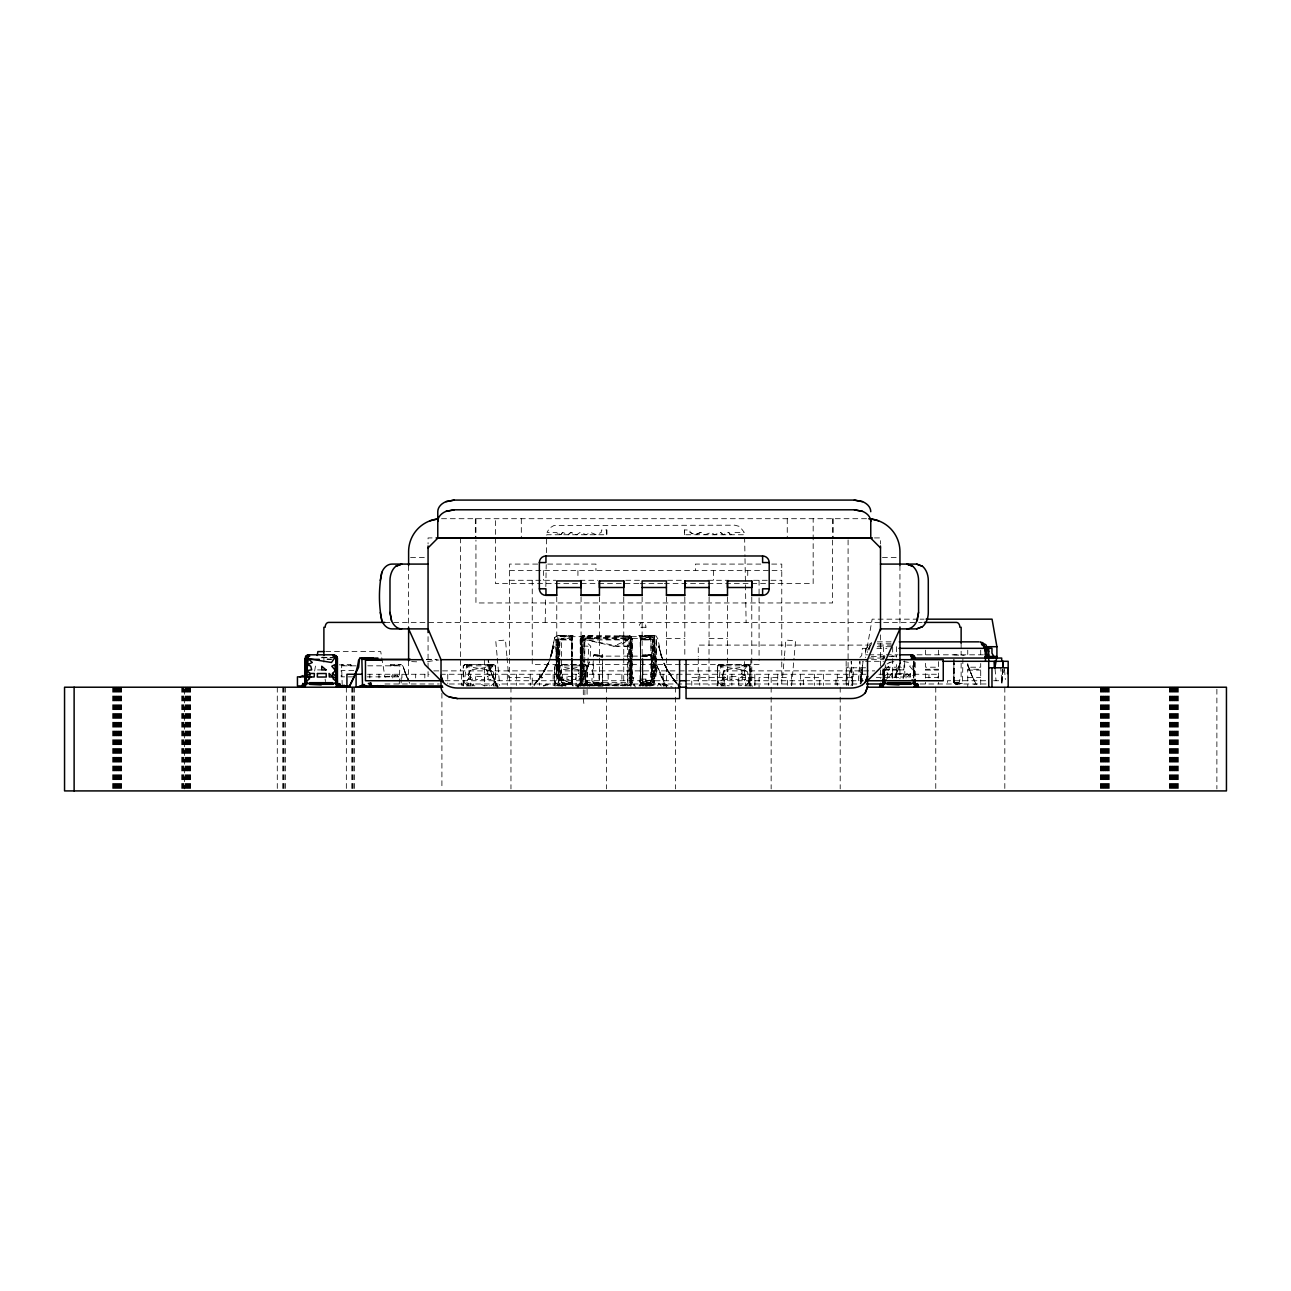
<?xml version="1.0" encoding="UTF-8"?>
<svg xmlns="http://www.w3.org/2000/svg" width="1291" height="1291" viewBox="0 0 1291 1291"><rect width="100%" height="100%" fill="white"/><g stroke="black" fill="none" stroke-linecap="round" stroke-linejoin="round"><path stroke-width="0.75" stroke-dasharray="5 3.75" d="M533.99 685.908L536.281 682.326A74.378 74.249 25.3 0 0 550.014 659.088L554.823 637.318L558.196 635.382L572.139 635.446L571.865 682.681L564.361 684.262L571.897 683.923L571.929 658.023L572.333 685.924M572.139 635.446L571.929 656.038L571.865 639.916L573.204 635.382M546.416 552.677L546.739 534.748L606.786 534.748L606.77 529.955L601.364 530.052L601.267 532.408L596.361 534.748L590.439 532.408L586.243 534.748L580.159 532.408L576.754 534.748L570.8 532.408L568.185 534.748L562.65 532.408L560.778 534.748L556.001 532.408L547.061 532.408L549.579 528.035L553.936 525.534L734.869 525.195L739.727 526.502L744.261 532.408L735.321 532.408L730.545 534.748L728.673 532.408L723.138 534.748L720.539 532.408L714.568 534.748L711.163 532.408L705.096 534.748L700.884 532.408L694.978 534.748L690.056 532.408L689.975 530.052L684.553 529.955L684.553 534.748L744.584 534.748L744.972 556.663M640.433 657.926L639.981 685.924M640.433 655.925L640.062 635.382M642.74 659.346L642.482 685.924M953.871 659.346L953.855 683.923L957.309 684.182M643.919 685.924L640.223 685.376L640.497 662.573M640.497 660.605L640.546 637.092L640.465 686.086M573.398 685.924L571.945 684.504L564.361 684.262L571.655 683.326L571.848 636.511L557.873 635.898L556.082 675.096L555.921 639.255L571.865 639.916L561.44 638.287L561.44 684.311L571.897 683.923L571.945 638.093L557.873 635.898L573.688 635.382M640.594 660.589L640.546 637.092L640.449 682.681L640.142 685.682L638.916 685.924M640.643 639.255L656.377 639.255L656.215 675.096L654.44 635.898L638.625 635.382M471.393 685.924L463.356 685.924L463.356 665.833L464.615 664.623L494.211 664.607L495.55 665.833L495.647 685.924L489.128 685.795M592.908 635.382L583.161 637.109L581.789 638.658L581.531 682.681L582.096 684.504L584.775 685.924L581.967 684.311L580.24 678.243M602.752 685.924L602.477 661.347M619.406 635.382L628.782 636.915L630.363 638.287L630.541 683.923L627.555 685.924L630.363 684.311L632.09 678.243M642.87 658.7L642.628 685.376L647.017 686.247M913.528 677.339L913.608 661.347M962.908 658.7L962.521 683.326L954.001 684.085L954.001 658.7M584.775 685.924L581.789 683.923L581.951 658.023M581.967 656.038L581.386 636.511L583.387 635.446L630.363 636.027L632.09 639.255L631.977 684.262L628.782 685.682L620.842 685.844M627.555 685.924L629.346 685.376L630.783 682.681L630.783 639.916L631.654 639.255L631.928 676.419L632.09 639.255L630.944 636.511L628.201 635.382L630.783 639.916L630.363 682.681L630.363 639.916L629.169 682.681L629.169 639.916L627.555 682.681L584.775 682.681L584.775 639.916L627.555 639.916L627.555 682.681M884.157 680.793L884.27 669.448M913.77 678.259L913.931 661.25L913.947 676.855M580.579 662.541L580.353 684.262L581.789 683.923L581.531 639.916L584.129 635.382L584.775 636.673L580.24 639.255L580.353 684.262L581.531 682.681L581.967 639.916L581.967 682.681L583.161 639.916L583.161 682.681L584.775 639.916M580.611 660.589L580.902 637.092L584.775 636.673L583.387 635.446L580.756 637.318L580.24 639.255L581.531 682.681L583.532 685.682L595.441 685.924M630.621 658.507L630.234 684.504L632.009 684.085L630.783 682.681L631.46 658.588M630.654 656.506L630.944 636.511L628.943 635.446L627.555 636.673L630.363 638.287L627.555 636.673L628.201 635.382L628.846 639.255L613.87 646.242L583.484 639.255L584.129 635.382L582.176 635.898M651.777 658.7L651.39 683.326L642.87 684.085L648.469 685.537L644.661 685.908M656.377 639.255L655.78 676.419L654.763 639.255L640.449 639.916L640.352 638.093L654.682 637.318L638.916 636.673M545.205 622.407L545.657 596.507M545.835 586.55L546.206 564.635M571.945 638.093L557.551 639.255L556.534 676.419L555.921 639.255M558.632 682.681L559.81 639.916L559.81 682.681L558.632 639.916L558.632 682.681L558.196 639.916L559.81 637.109M631.509 656.586L632.009 638.512L630.944 636.511M642.757 661.347L642.724 683.923L647.888 682.681L647.888 684.311L640.626 684.085L640.401 638.658L650.874 639.916L652.488 682.681L653.682 639.916L654.117 682.681L654.117 639.916L652.488 637.109M581.789 683.923L580.24 683.326L581.531 639.916L583.161 637.109L581.967 638.287M581.015 662.364L580.305 684.085L581.386 686.086L581.16 662.573M581.079 660.395L581.789 638.658L580.902 637.092L581.128 660.605M654.763 639.255L654.763 678.243L640.401 683.923L650.874 682.681L652.488 639.916L653.682 682.681L653.682 639.916M631.234 658.507L630.234 684.504L630.783 682.681L631.977 684.262L630.541 683.923L632.09 683.326L630.783 639.916L629.169 637.109M631.315 656.506L632.009 638.512L630.234 638.093L631.573 637.318L630.137 635.898M580.24 683.326L582.096 638.093L580.305 638.512L581.531 639.916L581.531 682.681L580.305 684.085L582.499 684.295L580.208 686.247M590.213 656.393L590.745 646.242L583.484 639.255L618.437 646.242L629.233 646A74.378 1.936 86.8 0 0 629.943 657.49M883.173 677.339L883.609 669.351L896.454 669.254L896.454 678.082M1001.913 683.229L1002.704 669.271M892.194 673.482L888.902 676.952L884.141 676.29L887.901 673.466L892.194 673.482L892 676.984L887.579 676.968L887.901 673.466L884.787 670.562L885.432 664.687L888.595 666.204L889.499 669.851L884.787 670.562L884.141 676.29L887.417 678.695M587.825 662.977L588.793 646.242L583.08 646A74.378 1.936 -86.8 0 1 582.37 657.49M593.311 660.702L591.875 680.744L593.844 683.326L602.51 683.923L602.477 659.346M903.151 678.743L904.442 660.702M852.625 685.602L853.593 667.786M1002.558 669.077L1001.703 683.988M492.42 664.542L492.42 666.479L469.23 670.126L468.004 679.486L472.425 679.502L472.667 676.549L464.05 682.229L462.581 685.553M583.774 664.542L583.774 666.479L560.584 670.126L559.374 679.486L563.796 679.502L564.022 676.549L555.42 682.229L553.952 685.553M746.747 664.542L746.747 666.479L723.557 670.126L722.347 679.486L726.768 679.502L726.994 676.549L718.393 682.229L716.925 685.553M848.51 685.279L849.946 667.786L852.625 680.744L851.043 685.602M858.289 680.744L859.903 661.299L860.645 680.744L862.227 685.602M603.123 685.924L602.477 682.681L593.844 683.326L593.505 662.493M860.968 683.326L862.307 667.786L862.356 681.39M642.111 656.118L651.132 654.811L642.111 656.118L642.531 654.811L651.132 654.811L651.697 656.764L642.482 656.118L642.579 654.892L651.132 654.811L654.505 656.764M782.572 677.501L784.299 657.781M784.476 655.812L785.864 640.046L795.546 640.885L794.191 656.328M791.657 685.295L794.013 658.265M861 683.229L862.985 661.299L860.645 680.744L862.307 667.786M865.599 651.584L867.229 646.178L871.586 642.595M350.636 665.833L350.781 664.542L341.582 664.607L342.228 685.924M554.823 637.318L549.772 659.733L554.307 646.549L553.484 646A74.378 74.249 25.3 0 1 550.579 657.49M557.551 639.255L557.551 678.243L571.865 682.681L571.945 684.504L571.768 658.588M661.347 656.086L658.007 639.255L656.054 635.898L640.175 635.446L639.981 636.673L654.682 637.318M463.517 685.553L464.05 682.229A97.971 5.39 -82.4 0 0 466.487 666.479L466.487 664.542M554.888 685.553L555.42 682.229A97.971 5.39 -82.4 0 0 557.857 666.479L557.857 664.542M717.861 685.553L718.393 682.229A97.971 5.39 -82.4 0 0 720.83 666.479L720.83 664.542M593.537 656.764L593.779 655.344L602.542 657.539L602.639 654.892L594.102 654.811L590.729 656.764M314.633 671.013L315.924 663.235M587.018 685.924L587.018 665.833L585.581 664.607L578.868 665.833L585.081 664.542L586.905 665.833L587.018 685.924L580.498 685.795M749.877 685.924L743.471 685.795M602.477 686.086L598.217 686.247M1004.382 667.786L1001.703 680.744L1002.752 683.988M551.903 653.101L553.436 646.242L550.805 656.441M583.387 635.446L582.967 637.221L580.756 637.318M577.771 684.133L576.996 687.215L578.271 684.666M602.607 656.667L602.639 654.892M540.493 677L538.25 679.954L542.155 674.628L539.912 679.244L542.769 677.468L540.493 677L531.602 687.215M589.39 661.702L583.887 676.968M900.521 661.702L896.567 673.466M589.229 662.477L584.178 676.29L578.32 687.215M900.36 662.477L894.195 678.695M582.096 638.093L581.531 639.916L580.24 639.255L581.789 638.658M390.189 665.833L401.211 664.542L390.753 664.623L390.35 665.833L401.211 664.542L403.147 666.479A97.971 96.97 -22.6 0 0 406.875 677.113L403.147 666.479M868.956 650.067L869.924 647.259L867.681 650.067L868.181 651.584M586.824 669.884L588.083 666.237M586.566 670.562L588.115 666.204M897.697 670.562L899.246 666.204L897.955 669.884M869.327 647.856L871.715 643.499M468.585 675.064L470.424 670.126L466.487 666.479L489.805 670.126L493.227 671.853L495.389 685.553M559.939 675.064L561.779 670.126L557.857 666.479L581.16 670.126L584.581 671.853L586.743 685.553M722.912 675.064L724.751 670.126L720.83 666.479L744.149 670.126L747.554 671.853L749.716 685.553M578.11 685.908L580.627 682.326A74.378 1.936 -86.8 0 0 582.273 659.088M867.681 650.067L869.811 646.081M578.465 687.215L580.627 682.326M894.986 677.017L896.535 673.515M545.415 669.125L543.882 671.869L548.465 662.977L538.218 679.97L540.3 677.291M548.449 662.977L546.997 666.172L547.4 665.349M657.619 685.973L658.781 683.472L662.961 686.279M577.271 687.215L579.207 683.294M584.178 676.29L579.094 685.876M399.258 683.923L399.92 664.542M468.004 679.486L469.666 676.532L472.425 679.502M559.374 679.486L561.02 676.532L563.796 679.502M722.347 679.486L723.993 676.532L726.768 679.502M603.123 656.118L593.779 655.344L602.477 655.957M496.309 685.553L494.84 682.229L491.032 679.486L487.498 679.486L490.451 675.064L486.949 673.563L492.42 666.479M587.679 685.553L586.211 682.229L582.402 679.486L578.868 679.486L581.821 675.064L578.303 673.563L583.774 666.479M750.652 685.553L749.183 682.229L745.375 679.486L741.841 679.486L744.794 675.064L741.276 673.563L746.747 666.479M577.868 685.618L578.691 684.488M562.65 532.408L560.778 534.748L556.001 532.408M467.374 685.295L468.94 683.359L464.05 682.229L467.374 685.295L474.91 685.811M558.745 685.295L560.294 683.359L555.42 682.229L558.745 685.295L566.281 685.811M721.717 685.295L723.267 683.359L718.393 682.229L721.717 685.295L729.254 685.811M472.296 685.941L473.942 683.972L469.521 686.102M538.299 679.905L533.473 685.924M884.787 670.562L888.595 666.204M630.783 639.916L632.009 638.512M394.271 676.855L395.433 675.564L401.146 676.855L401.146 684.117M907.105 676.968L913.302 670.562L912.656 664.687L909.622 666.204L913.302 670.562L913.963 676.29L910.316 673.466L910.655 676.968L907.105 676.968L906.879 673.466L910.655 676.968M629.169 685.489L630.363 684.311M650.696 684.311L647.888 685.924M653.682 684.311L650.874 685.924M859.919 657.409L861.694 655.634L862.356 648.34L868.827 648.34M883.367 656.764L884.69 657.539L882.85 658.7L884.383 658.12L883.367 656.764L884.787 655.344M494.84 682.229L491.677 685.295L484.093 685.811M555.969 664.623L554.727 665.833L554.614 685.924L554.614 665.833L556.55 664.542L562.763 665.833L556.55 664.542L554.727 665.833L556.55 664.542M586.211 682.229L583.048 685.295L575.463 685.811M718.942 664.623L717.699 665.833L717.586 685.924L717.586 665.833L719.523 664.542L725.736 665.833L719.523 664.542L717.699 665.833L719.523 664.542M749.183 682.229L746.02 685.295L738.436 685.811M463.243 685.924L463.243 665.833L465.196 664.542L471.393 665.833L464.615 664.623M583.71 685.973L586.453 683.472L587.615 685.973M568.185 534.748L570.8 532.408L576.754 534.748M663.332 686.199L665.623 684.133L672.369 687.215M899.569 666.237L895.357 669.9L903.829 669.884L899.569 666.237L899.585 669.932M561.085 685.553L562.521 684.343L563.07 685.763L564.215 684.763L567.362 685.989M463.356 665.833L465.196 664.542L463.243 665.833L495.647 665.833L495.647 685.924M642.805 656.538L651.132 654.811L642.482 656.118M583.903 685.392L586.921 683.568M630.363 636.027L628.782 636.915L616.872 636.673M642.111 685.924L642.692 684.488L647.888 684.311L640.449 682.681L654.763 678.243M886.998 663.961L890.128 662.477M543.382 685.682L546.835 684.149L549.03 686.199M700.884 532.408L694.978 534.748L690.056 532.408M645.5 685.86L649.195 684.488L650.664 685.618M543.543 686.07L548.949 684.343M597.346 684.311L602.51 683.923L597.346 682.681L597.346 684.311L602.542 684.488L595.216 684.875L602.477 682.681M649.405 685.811L652.584 684.956M646.952 685.828L650.406 684.892L654.327 685.666M555.34 685.941L560.552 684.666L565.523 685.941M959.019 684.311L959.019 682.681L953.855 683.923L953.904 663.348M882.915 657.958L884.69 657.539M471.393 665.833L464.695 664.607L494.211 664.607L487.498 665.833L493.711 664.542L495.647 665.833M741.841 665.833L748.054 664.542L749.99 665.833L749.99 685.924L749.877 665.833L748.635 664.623L741.841 665.833L748.054 664.542L749.877 665.833L749.99 683.73M325.735 651.584L380.716 651.584L384.944 676.855L391.48 675.564L391.754 676.855M487.498 665.833L494.211 664.607M578.868 665.833L585.081 664.542L586.905 665.833L554.614 665.833M649.47 685.973L653.294 685.343M888.934 662.477L894.695 661.541M640.643 683.326L650.874 684.311L650.874 638.287L640.449 639.916L650.874 639.916M561.44 684.311L571.865 682.681L561.44 682.681L571.897 683.923M664.913 683.956L662.735 684.295L665.026 686.247M973.866 684.295L976.044 683.956M427.563 661.573L439.101 659.943M384.944 676.855L395.433 675.564M648.163 685.682L650.922 685.36M595.216 684.875L602.364 684.085M585.581 664.607L556.05 664.607L562.763 665.833M748.554 664.607L719.022 664.607L725.736 665.833M654.117 635.382L639.981 636.673L639.11 635.382M640.142 636.915L654.44 635.898L640.368 636.027M640.401 638.658L650.874 638.287M564.361 684.262L571.671 684.085M953.71 654.892L964.216 655.344M613.87 646.242L618.437 646.242L628.846 639.868L628.765 637.318M586.808 682.423L588.97 682.423M441.538 518.708L867.003 518.708M432.082 537.927L428.063 537.927L428.063 543.963M874.459 537.927L880.494 537.927L880.494 543.963M410.57 557.599L426.111 557.599M882.431 557.599L897.987 557.599M537.685 564.086L509.558 564.086L509.558 683.988M547.723 564.086L595.942 564.086L595.942 570.557M760.867 564.086L695.397 564.086L695.397 570.557M771.728 564.086L781.765 564.086L781.765 660.008M509.558 570.557L781.765 570.557M509.558 580.288L555.824 580.288M579.933 580.288L597.862 580.288M625.748 580.288L639.69 580.288M667.576 580.288L683.504 580.288M707.726 580.288L728.753 580.288M753.492 580.288L781.765 580.288M638.771 583.532L495.389 583.532L495.389 518.708M640.191 583.532L663.509 583.532M664.332 583.532L813.169 583.532L813.169 518.708M918.111 619.164L872.151 619.164L867.294 646.71L867.294 652.552M920.112 619.164L924.114 619.164M384.944 622.407L922.226 622.407M561.44 636.673L650.874 636.673M627.555 637.109L584.775 637.109L627.555 638.287L584.775 638.287L627.555 639.916M581.063 638.48L599.444 638.48M623.747 638.48L642.127 638.48M666.43 638.48L684.811 638.48M709.114 638.48L727.495 638.48M561.44 639.916L571.865 639.916M877.315 641.853L891.274 641.853M877.315 643.806L891.274 643.806M870.634 645.097L698.253 645.097L698.253 656.764M878.655 645.097L892.678 645.097M877.267 646.71L893.211 646.71M876.879 648.34L886.933 648.34M865.599 654.811L867.536 654.811M868.827 654.811L898.1 654.811M917.11 654.811L985.485 654.811M597.346 656.118L647.888 656.118M891.274 656.118L897.1 656.118M871.28 656.441L897.197 656.441M321.233 657.732L332.9 657.732L321.233 657.135M868.827 658.055L884.916 658.055M327.059 659.346L330.948 659.346M426.417 659.346L436.406 659.346M426.288 659.685L437.342 659.685M871.506 659.685L883.464 659.685M865.599 661.299L883.464 661.299M759.076 664.542L532.247 664.542L532.247 580.288M342.228 665.833L355.993 665.833M367.79 665.833L399.258 665.833M717.586 665.833L749.99 665.833M885.352 667.205L896.454 667.205L896.454 661.621M865.599 667.786L846.154 667.786L848.122 685.279M489.805 670.126L486.626 670.126L490.451 675.064L487.24 676.549L491.032 679.486M581.16 670.126L577.981 670.126L581.821 675.064L578.594 676.549L582.402 679.486M744.149 670.126L740.953 670.126L744.794 675.064L741.567 676.549L745.375 679.486M883.496 670.094L896.454 670.094M925.615 670.094L938.589 670.094M967.75 670.094L980.708 670.094M353.799 670.368L341.195 670.368L341.195 676.855L355.606 676.855M433.776 670.884L677.452 670.884M679.292 670.884L684.811 670.884M688.555 670.884L874.765 670.884M367.548 674.257L429.032 674.257M440.409 674.257L631.057 674.257L631.057 685.376M642.127 674.257L869.359 674.257M878.913 674.257L938.105 674.257L938.105 677.969M367.128 676.855L401.146 676.855M876.282 677.501L899.165 677.501M925.615 677.533L938.589 677.533M967.75 677.533L980.708 677.533M445.04 680.744L677.565 680.744M684.811 680.744L863.501 680.744M985.63 680.744L947.416 680.744L947.416 683.988M993.65 680.744L1001.703 680.744L1000.735 667.786M650.874 682.681L640.449 682.681L650.874 684.311M953.855 663.784L953.871 682.681L959.019 682.681M593.844 683.326L602.364 683.326M384.944 683.988L439.263 683.988M449.333 683.988L860.613 683.988M920.112 683.988L986.066 683.988M627.555 684.311L584.775 684.311L627.555 685.489L584.775 685.489L619.777 685.844M317.538 669.9L321.766 669.932M411.668 661.605L419.704 661.944M623.86 646.242L628.846 646.549L629.637 652.617M327.059 658.943L332.9 659.346M647.888 684.311L642.724 683.923L650.019 684.875L642.87 683.326L651.39 683.326L642.74 682.681L642.724 661.896M953.871 682.681L962.521 683.326L954.001 683.326L957.583 684.101M725.736 685.924L717.699 685.924M562.763 685.924L554.727 685.924M339.307 664.8L351.136 665.833L350.781 664.542M558.196 635.382L572.333 636.673M642.708 655.473L651.697 656.764M594.102 654.811L602.752 656.118M903.474 661.541L909.284 662.477M559.1 685.36L562.908 685.973M631.283 677L633.784 677.468L633.445 679.244L631.283 677L631.686 682.326L633.461 683.31L634.317 685.924L633.623 684.763M597.346 685.924L594.538 684.311M561.44 685.924L558.632 684.311M593.021 685.053L596.022 685.86M631.105 685.924L629.346 685.376L630.944 686.086M663.364 684.343L668.77 686.07M481.43 684.569L484.706 685.634M557.551 678.243L571.655 683.326M585.081 664.542L587.018 665.833M748.054 664.542L749.877 665.833M658.297 683.568L661.363 686.005M720.539 532.408L723.138 534.748L728.673 532.408L730.545 534.748M397.192 675.564L398.629 676.855M672.03 677.307L674.063 679.954L665.301 666.172L660.266 652.617M581.967 684.311L583.161 685.489M749.99 685.279L751.039 686.328M587.018 685.279L588.067 686.328M495.647 685.279L496.696 686.328M751.427 685.085L752.492 686.344M588.454 685.085L589.519 686.344M497.083 685.085L498.148 686.344M671.804 677L670.158 674.612L676.274 683.31M672.111 677.388L673.999 679.905M634.462 685.553L633.639 684.343L634.462 685.763M972.559 677.081L967.782 664.687L970.993 673.563M976.028 683.843L972.188 676.29L976.496 684.537M661.428 677.081L656.651 664.687L666.914 687.215M670.255 674.709L668.092 671.336M406.649 676.581L407.924 679.534L404.261 670.126L406.036 675.064M661.347 676.952L666.14 685.876M666.866 669.109L668.512 671.949L663.929 663.041L665.365 666.221M497.971 687.215L491.387 673.353L488.24 660.008L488.24 667.35L496.906 685.618M883.512 656.538L884.383 658.12M497.1 685.618L494.485 680.841A70.763 70.311 -19.7 0 1 488.498 661.799M663.8 681.858L665.64 685.44M664.897 683.843L666.559 687.215M409.182 682.229L409.747 683.359M664.913 665.349L665.301 666.156M970.929 673.466L972.526 677.049M404.858 671.853L406.875 677.113M969.557 669.932L968.266 666.237L969.541 669.9M661.734 657.49A74.378 74.249 -25.3 0 1 658.83 646L661.508 656.441M658.83 646L662.573 659.766M490.177 669.432L491.677 674.128L489.079 664.897M634.543 684.149L635.333 687.215M658.878 646.242L660.379 653.068M506.847 655.812L505.475 640.046L495.776 640.885L497.132 656.328M507.024 657.781L508.751 677.501L532.247 677.501L532.247 687.215M497.309 658.265L499.665 685.295M1004.543 669.722L1005.334 679.453M995.071 669.077L996.039 680.744M390.753 664.623L390.85 665.833M852.625 680.744L851.189 661.299L852.512 685.231M914.06 661.347L914.932 677.339M883.496 670.691L883.932 678.695M640.175 635.446L640.223 637.221M883.028 668.722L883.254 680.744M745.004 558.648L746.117 622.407M904.636 662.493L904.878 677.646M884.238 668.803L884.335 678.259M571.752 656.586L571.848 636.511M640.594 662.541L640.626 684.085M913.625 661.25L913.641 678.259M1216.88 689.216L1216.88 788.93M1178.328 687.215L1178.328 788.93M1177.634 687.215L1177.634 788.93M1176.956 687.215L1176.956 788.93M1176.262 687.215L1176.262 788.93M1175.585 687.215L1175.585 788.93M1174.907 687.215L1174.907 788.93M1174.213 687.215L1174.213 788.93M1173.535 687.215L1173.535 788.93M1172.857 687.215L1172.857 788.93M1172.163 687.215L1172.163 788.93M1171.486 687.215L1171.486 788.93M1170.808 687.215L1170.808 788.93M1170.114 687.215L1170.114 788.93M1169.436 687.215L1169.436 788.93M1109.276 687.215L1109.276 788.93M1108.598 687.215L1108.598 788.93M1107.904 687.215L1107.904 788.93M1107.226 687.215L1107.226 788.93M1106.548 687.215L1106.548 788.93M1105.854 687.215L1105.854 788.93M1105.177 687.215L1105.177 788.93M1104.499 687.215L1104.499 788.93M1103.805 687.215L1103.805 788.93M1103.127 687.215L1103.127 788.93M1102.449 687.215L1102.449 788.93M1101.756 687.215L1101.756 788.93M1101.078 687.215L1101.078 788.93M1100.384 687.215L1100.384 788.93M1004.818 687.215L1004.818 788.93M980.708 650.196L980.708 654.489M980.708 663.493L980.708 667.205L967.75 667.205L967.75 663.493M980.708 684.65L980.708 669.254L967.75 669.254L967.75 687.215M967.75 650.196L967.75 654.489M961.133 643.225L961.133 649.212M961.133 651.197L961.133 655.199M961.133 663.171L961.133 679.114L959.875 679.114A4.857 3.437 -90 0 1 956.437 683.988M938.589 650.196L938.589 654.489M938.589 661.621L938.589 667.205L925.615 667.205L925.615 661.621M938.589 678.082L938.589 669.254L925.615 669.254L925.615 678.082M938.589 682.326L938.589 683.972M935.765 687.215L935.765 788.93M928.939 674.257L928.939 677.969M925.615 650.196L925.615 654.489M925.615 682.326L925.615 683.972M915.254 662.493L915.19 677.969M906.024 674.257L906.024 677.969M899.94 565.539L899.94 627.119M899.94 660.798L899.94 678.759M896.454 646.71L896.454 657.135M892.678 647.033L892.678 656.764M892.678 658.7L892.678 678.146M892.275 674.257L892.275 677.969M884.141 669.077L884.141 676.855M883.496 646.71L883.496 659.039M883.496 669.254L883.496 678.082M883.109 674.257L883.109 677.969M882.85 670.077L882.85 681.438M880.494 634.882L880.494 678.759M865.599 648.34L865.599 657.587M860.193 674.257L860.193 683.52M852.173 685.279L852.173 677.501L835.971 677.501L835.971 685.279M848.09 539.928L848.09 670.884M846.46 674.257L846.46 685.376M846.154 661.299L846.154 685.279M840.199 687.215L840.199 695.204M840.199 697.188L840.199 788.93M837.294 674.257L837.294 685.376M833.211 518.708L833.211 538.153M832.614 518.708L832.614 538.767M832.614 540.106L832.614 602.962L475.943 602.962L475.943 540.106M823.545 674.257L823.545 685.376M819.769 685.279L819.769 677.501L803.567 677.501L803.567 685.279M814.379 674.257L814.379 685.376M800.63 674.257L800.63 685.376M791.464 674.257L791.464 685.376M787.252 518.708L787.252 538.153M787.365 685.279L787.365 677.501L759.076 677.501L759.076 687.215M781.765 661.993L781.765 683.988M777.715 674.257L777.715 685.376M771.163 677.501L771.163 685.279M771.147 687.215L771.147 695.204M771.147 697.188L771.147 788.93M768.548 674.257L768.548 685.376M759.076 580.288L759.076 660.524M754.961 685.279L754.961 677.501L738.759 677.501L738.759 685.279M754.799 674.257L754.799 685.376M751.782 596.813L751.782 680.744M750.862 659.685L750.862 680.744M747.747 570.557L747.747 578.336M745.633 674.257L745.633 685.376M744.391 661.589L744.391 680.744M731.884 674.257L731.884 685.376M727.495 596.813L727.495 680.744M724.17 685.279L724.17 677.501L691.766 677.501L691.766 685.279M722.718 674.257L722.718 685.376M713.39 570.557L713.39 580.288M709.114 596.813L708.969 685.376M699.803 674.257L699.803 685.376M698.253 658.7L698.253 683.988M684.811 596.813L684.811 657.555M684.553 529.955L684.553 534.748M676.887 674.257L676.887 683.52M675.58 687.215L675.58 695.204M675.58 697.188L675.58 788.93M666.43 596.813L666.43 680.744M663.138 674.257L663.138 685.376M653.972 674.257L653.972 685.376M652.488 639.916L652.488 682.681M642.127 596.813L642.127 680.744M623.747 596.813L623.747 680.744M621.891 674.257L621.891 685.376M608.142 674.257L608.142 685.376M606.786 529.955L606.786 534.748M606.528 687.215L606.528 695.204M606.528 697.188L606.528 788.93M599.444 596.813L599.444 680.744M598.976 674.257L598.976 685.376M585.226 674.257L585.226 685.376M581.063 596.813L581.063 680.744M577.932 570.557L577.932 578.336M576.06 674.257L576.06 685.376M562.311 674.257L562.311 685.376M558.196 639.916L558.196 682.681M556.76 596.813L556.76 680.744M553.145 674.257L553.145 685.376M543.592 570.557L543.592 580.288M539.396 674.257L539.396 685.376M530.23 674.257L530.23 685.376M521.306 518.708L521.306 538.153M516.481 674.257L516.481 685.376M510.962 687.215L510.962 695.204M510.962 697.188L510.962 788.93M507.331 674.257L507.331 685.376M493.582 674.257L493.582 685.376M484.351 659.346L484.351 685.924M475.943 518.708L475.943 538.767M475.346 518.708L475.346 538.153M470.666 674.257L470.666 685.376M461.5 674.257L461.5 685.376M460.467 537.927L460.467 670.884M447.751 674.257L447.751 683.52M441.909 693.202L441.909 788.93M428.063 636.641L428.063 678.759M424.836 674.257L424.836 677.969M415.67 674.257L415.67 677.969M408.618 565.539L408.618 627.119M408.618 660.798L408.618 680.744M401.921 674.257L401.921 677.969M392.754 674.257L392.754 677.969M379.005 674.257L379.005 677.969M369.839 674.257L369.839 677.969M354.541 687.215L354.541 788.93M353.169 687.215L353.169 788.93M352.491 687.215L352.491 788.93M351.814 687.215L351.814 788.93M346.343 687.215L346.343 788.93M323.896 657.184L323.896 665.155M285.505 687.215L285.505 788.93M284.133 687.215L284.133 788.93M283.455 687.215L283.455 788.93M282.761 687.215L282.761 788.93M277.291 687.215L277.291 788.93M190.616 687.215L190.616 788.93M189.922 687.215L189.922 788.93M189.244 687.215L189.244 788.93M188.551 687.215L188.551 788.93M187.873 687.215L187.873 788.93M187.195 687.215L187.195 788.93M186.501 687.215L186.501 788.93M185.823 687.215L185.823 788.93M185.146 687.215L185.146 788.93M184.452 689.216L184.452 788.93M183.774 687.215L183.774 788.93M183.096 687.215L183.096 788.93M182.402 687.215L182.402 788.93M181.724 687.215L181.724 788.93M121.564 687.215L121.564 788.93M120.886 687.215L120.886 788.93M120.192 687.215L120.192 788.93M119.514 687.215L119.514 788.93M118.837 687.215L118.837 788.93M118.143 687.215L118.143 788.93M117.465 687.215L117.465 788.93M116.787 687.215L116.787 788.93M116.093 687.215L116.093 788.93M115.415 687.215L115.415 788.93M114.738 687.215L114.738 788.93M114.044 687.215L114.044 788.93M113.366 687.215L113.366 788.93M112.672 687.215L112.672 788.93M325.622 681.551A4.857 3.437 -90 0 1 325.154 679.114M631.686 682.326A74.378 1.936 86.8 0 1 630.056 659.088M587.098 694.3A73.716 6.019 -84.3 0 1 587.566 672.772M583.855 703.45A73.877 6.374 -83.7 0 1 583.387 685.085M584.904 694.848A73.813 5.519 -84.2 0 1 585.533 673.321M676.016 682.326A74.378 74.249 -25.3 0 1 662.299 659.088M676.242 682.31A73.716 73.103 39.3 0 1 663.977 662.912A73.813 73.232 36.4 0 0 676.242 682.326M895.244 673.531L895.131 677.049L904.12 677.017L903.974 673.515L895.244 673.531M475.701 676.597L475.572 679.55L484.512 679.534L484.351 676.581L475.701 676.597M567.056 676.597L566.927 679.55L575.883 679.534L575.705 676.581L567.056 676.597M730.028 676.597L729.899 679.55L738.855 679.534L738.678 676.581L730.028 676.597M645.952 627.265L639.077 627.265A4.857 3.437 -90 0 1 642.515 622.407A4.857 3.437 -90 0 1 645.952 627.265M645.952 679.114L639.077 679.114A4.857 3.437 -90 0 0 642.515 683.988A4.857 3.437 -90 0 0 645.952 679.114M497.713 687.215L495.179 682.245L497.713 687.215M658.426 669.932L657.135 666.237L658.41 669.9M536.055 682.31A73.716 73.103 -39.3 0 0 548.32 662.912A73.877 73.151 -38.1 0 1 535.926 682.197"/><path stroke-width="1.5" d="M428.063 547.884L437.778 538.153L437.778 511.72A16.46 11.635 0 0 1 446.008 501.634L454.238 500.085L854.303 500.085L862.533 501.634A16.46 11.635 0 0 1 870.763 511.72M751.782 580.934L751.782 587.502L727.495 587.502L727.495 580.934L751.782 580.934L751.782 595.377L762.61 595.377A6.584 6.584 0 0 0 769.194 588.793L769.194 562.569A6.584 6.584 0 0 0 762.61 555.985L545.948 555.985A6.584 6.584 0 0 0 539.364 562.569L539.364 588.793A6.584 6.584 0 0 0 545.948 595.377L556.76 595.377L556.76 580.934L581.063 580.934L581.063 587.502L556.76 587.502M599.444 580.934L599.444 587.502L623.747 587.502L623.747 580.934L599.444 580.934L599.444 595.377L581.063 595.377L581.063 580.934M727.495 580.934L727.495 595.377L709.114 595.377L709.114 580.934L684.811 580.934L684.811 587.502L709.114 587.502M306.403 675.128L306.58 658.12L309.566 656.118L308.178 654.892L306.177 655.957L306.871 657.539L305.031 658.7L305.709 685.537M882.85 679.55L882.85 683.326L884.383 683.923L884.174 678.905M913.738 680.147L913.705 683.923L913.947 682.681L915.254 683.326L914.932 684.875L913.947 682.681L913.528 684.311M981.983 644.387L985.485 647.259L985.485 654.811L986.614 651.584L984.404 647.259L986.647 650.067L986.792 654.811L988.728 654.811M994.199 667.124L994.425 661.299L994.909 667.124M883.06 679.34L882.85 687.215L883.496 681.858L886.11 679.744M1002.817 667.286L1003.139 661.299L1002.704 667.124M679.582 659.685L679.582 698.56L457.482 698.56L449.252 697.011A16.46 11.635 0 0 1 441.022 686.925L441.022 659.685L428.063 628.895L391.899 628.895A16.46 11.635 -90 0 1 381.829 620.664C378.65 605.076 378.65 587.905 381.829 572.316A16.46 11.635 -90 0 1 391.899 564.086L428.063 564.086M912.753 566.281L906.928 564.086L912.753 566.281A16.46 11.635 -90 0 1 918.563 580.547L918.563 612.434L917.013 620.664A16.46 11.635 -90 0 1 906.928 628.895M1007.513 673.612L1008.174 667.786L988.728 667.786M345.246 685.876L339.565 687.215L339.872 684.295L337.516 683.956L339.436 687.215L348.586 687.022M883.254 680.744L882.85 683.326L884.141 682.681L884.577 684.311M317.231 655.473L317.876 651.584L323.767 651.584M994.828 668.238L996.91 656.441L996.91 646.71L992.053 619.164L926.099 619.164M880.494 564.086L916.642 564.086L922.468 566.281A16.46 11.635 -90 0 1 928.294 580.547L928.294 612.434A16.46 11.635 -90 0 1 922.468 626.684L916.642 628.895L880.494 628.895L867.536 659.685L867.536 686.925L865.325 692.751A16.46 11.635 0 0 1 851.059 698.56L686.054 698.56L686.054 659.685M380.264 580.547L381.829 572.316M917.013 620.664L918.563 612.434M335.708 684.311L336.144 682.681L337.354 684.085L335.579 684.488L337.112 684.875L337.435 683.326L337.435 658.7L336.919 656.764L333.546 654.811L308.92 654.811L306.322 659.346L305.031 683.326L306.58 683.923L306.532 680.147M336.144 682.681L337.112 684.875L336.144 682.681L337.435 683.326L336.144 659.346L333.546 654.811L334.191 658.7L331.464 662.477L308.275 658.7L308.178 654.892M372.938 659.346L373.26 658.152L377.956 658.055M306.758 657.732L306.5 676.371L305.031 687.215L305.015 683.956L302.594 684.295M303.32 686.167L303.095 685.36L301.787 687.215L302.965 683.472L301.787 687.215L304.047 685.682M881.14 686.167L880.914 685.36L879.607 687.215L880.785 683.472L879.607 687.215L881.866 685.682M302.562 686.683L303.078 684.956L301.787 687.215M880.381 686.683L880.898 684.956L879.607 687.215M339.146 686.167L340.679 687.215L339.485 683.568L340.598 687.215M865.325 682.213L867.536 676.387L865.325 682.213A16.46 11.635 0 0 1 851.059 688.022L686.054 688.022M865.325 692.751L867.536 686.925M899.94 628.895L883.738 664.542L867.536 680.744L943.253 680.744L943.253 659.685L885.465 659.685M910.72 656.118L911.365 654.811L913.302 655.344L915.254 658.7L913.947 659.346L912.527 656.667L910.72 656.118L912.108 654.892L915.174 657.958L913.947 659.346L911.365 654.811L899.988 654.811M348.877 687.215L358.608 667.35L359.592 658.313L373.26 658.152L359.592 658.313M349.135 687.215L352.362 680.841A70.763 70.311 19.7 0 0 358.608 660.008M305.096 684.085L306.322 682.681L306.758 684.311M334.288 654.892L337.354 657.958L336.144 659.346L335.886 683.923L337.435 683.326M884.141 682.681L879.929 687.215M302.126 687.215L305.015 683.956M306.58 683.923L306.322 682.681L305.031 683.326L305.031 658.7L306.58 658.12L305.547 656.764L306.968 655.344L308.92 654.811M332.836 676.968L329.06 673.466L329.302 676.968L332.836 676.968L332.513 673.466L335.482 670.562L334.837 664.687L331.803 666.204L335.482 670.562L337.435 687.215M299.964 676.855L303.159 675.564M379.506 686.215L387.784 687.215L375.423 685.989L367.402 687.215L364.159 685.376L357.22 687.215L364.11 684.456M338.145 685.44L336.79 681.858L333.401 683.843L321.83 683.923L309.195 683.843L305.677 681.858L309.614 678.695L306.322 676.29L308.275 658.7L312.309 662.477L307.629 664.687L310.776 666.204L311.68 669.851L306.968 670.562L310.082 673.466L314.391 673.482L314.181 676.984L309.759 676.968L310.082 673.466L306.322 676.29L311.083 676.952M395.804 566.281L401.63 564.086L395.804 566.281A16.46 11.635 -90 0 0 389.979 580.547L389.979 612.434L391.544 620.664A16.46 11.635 -90 0 0 401.63 628.895M334.143 656.361L335.708 655.473L336.919 656.764L335.579 657.539L337.354 657.958M911.946 656.361L913.528 655.473L914.722 656.764L913.399 657.539L915.174 657.958M337.435 658.7L336.144 659.346L334.708 656.667L332.9 656.118M380.49 685.602L379.215 686.199L387.784 687.215L385.38 686.602M916.642 628.895L922.468 626.684M309.566 656.118L305.693 656.538L306.58 658.12M342.228 685.924L344.358 685.279M437.778 521.451A16.46 11.635 0 0 1 446.008 511.365L454.238 509.8L854.303 509.8L862.533 511.365A16.46 11.635 0 0 1 870.763 521.451M339.565 687.215L344.778 685.763L348.667 686.618M430.032 520.789L437.778 518.934M446.008 501.634L454.238 500.085M446.008 511.365L454.238 509.8M336.725 686.957L340.679 687.215L339.388 685.053L339.904 686.683L336.112 686.247L338.403 685.682L339.904 686.683M914.544 686.957L918.498 687.215L917.304 683.568L918.401 687.215L917.175 685.473M436.1 537.927L872.442 537.927M437.778 538.153L870.763 538.153L880.494 547.884M539.364 562.569L545.948 562.569L545.948 555.985M769.194 562.569L762.61 562.569L762.61 555.985M642.127 587.502L666.43 587.502M539.364 588.793L545.948 588.793L545.948 595.151L556.76 595.151M769.194 588.793L762.61 588.793L762.61 595.151L751.782 595.151M581.063 595.151L599.444 595.151M623.747 595.151L642.127 595.151M666.43 595.151L684.811 595.151M709.114 595.151L727.495 595.151M384.944 622.407L328.592 622.407A4.857 3.437 -90 0 0 325.154 627.265L323.896 627.265L323.896 655.199M924.243 622.407L956.437 622.407A4.857 3.437 -90 0 1 959.875 627.265L961.133 627.265L961.133 643.225M899.246 641.853L979.014 641.853M984.952 646.71L996.91 646.71M899.004 648.34L991.972 648.34L991.972 653.198L994.409 657.409L985.485 657.409M984.952 656.441L996.91 656.441M911.075 658.055L1001.703 658.055L1001.703 661.299M309.566 659.346L319.28 659.346M410.441 659.346L362.497 659.346L361.851 658.12M408.618 628.895L424.82 664.542L441.022 680.744L365.466 680.744L365.466 659.685L422.609 659.685M441.022 659.685L867.536 659.685M943.059 661.299L1008.174 661.299L1008.174 687.215M361.819 674.257L346.924 674.257L346.924 687.215M311.405 676.855L297.446 676.855L297.446 685.924L303.514 685.924M679.582 680.744L685.634 680.744M309.566 682.681L332.9 682.681M887.385 682.681L910.72 682.681M866.632 683.988L884.658 683.988M332.9 684.311L309.566 684.311L321.233 684.892M910.72 684.311L887.385 684.311L899.052 684.892M339.323 685.924L348.134 685.924M442.393 685.924L362.497 685.924L361.851 658.055M442.781 687.215L64.55 687.215L64.55 790.915L1226.45 790.915L1226.45 687.215L866.761 687.215M678.485 687.215L686.554 687.215M679.582 688.022L457.482 688.022A16.46 11.635 0 0 1 443.233 682.213L441.022 676.387L443.233 682.213M365.466 659.685L381.539 660.346M913.931 686.247L917.723 686.683L917.191 685.053L918.498 687.215M382.814 686.618L387.784 687.215L377.424 685.666L367.402 687.215L365.208 685.376M854.303 500.085L862.533 501.634M854.303 509.8L862.533 511.365M449.252 697.011L457.482 698.56M988.728 651.584L985.888 644.709L980.272 642.047L983.597 644.709L985.485 651.584M878.525 520.789L870.763 518.934L870.763 538.153M982.725 642.595L981.499 642.595M916.642 564.086L922.468 566.281M883.496 681.858L887.014 683.843L899.649 683.923L911.22 683.843L914.609 681.858L915.965 685.44M305.547 656.764L306.871 657.539L305.096 657.958L306.322 659.346L305.031 658.7L305.886 674.693M981.499 644.387L983.597 646.081M916.223 685.682L917.723 686.683M332.513 673.466L336.144 676.29L332.997 678.695L336.79 681.858M912.075 679.76L914.609 681.858L915.254 687.215M913.947 682.681L915.174 684.085M678.082 684.763L680.131 687.215M911.365 654.811L912.011 658.7M883.528 685.537L882.915 684.085L880.397 684.295L880.849 687.215M985.485 647.259L986.792 654.811M389.979 612.434L391.544 620.664M380.264 612.434L381.829 620.664M915.029 679.34L915.254 683.326L915.254 679.55M884.351 680.147L884.383 683.923M991.972 667.786L991.972 687.215M988.728 648.34L988.728 687.215M985.485 648.34L985.485 661.299M899.94 565.539L899.94 551.644A32.92 32.92 0 0 0 868.73 518.756M899.94 627.119L899.94 660.879M880.494 545.98L880.494 630.605M684.811 580.934L684.811 595.377L666.43 595.377L666.43 580.934L642.127 580.934L642.127 595.377L623.747 595.377L623.747 580.934M428.063 545.98L428.063 632.606M408.618 565.539L408.618 551.644A32.92 32.92 0 0 1 438.101 518.901M408.618 627.119L408.618 660.879M356.09 674.257L356.09 687.215M74.12 687.215L74.12 790.915M317.425 673.531L317.312 677.049L326.3 677.017L326.155 673.515L317.425 673.531M917.691 684.295L917.255 687.215L915.335 683.956L917.691 684.295M370.759 682.987L368.355 683.472L371.63 685.779L370.759 682.987M326.01 669.884L321.766 669.932L321.749 666.237L326.01 669.884"/></g></svg>
